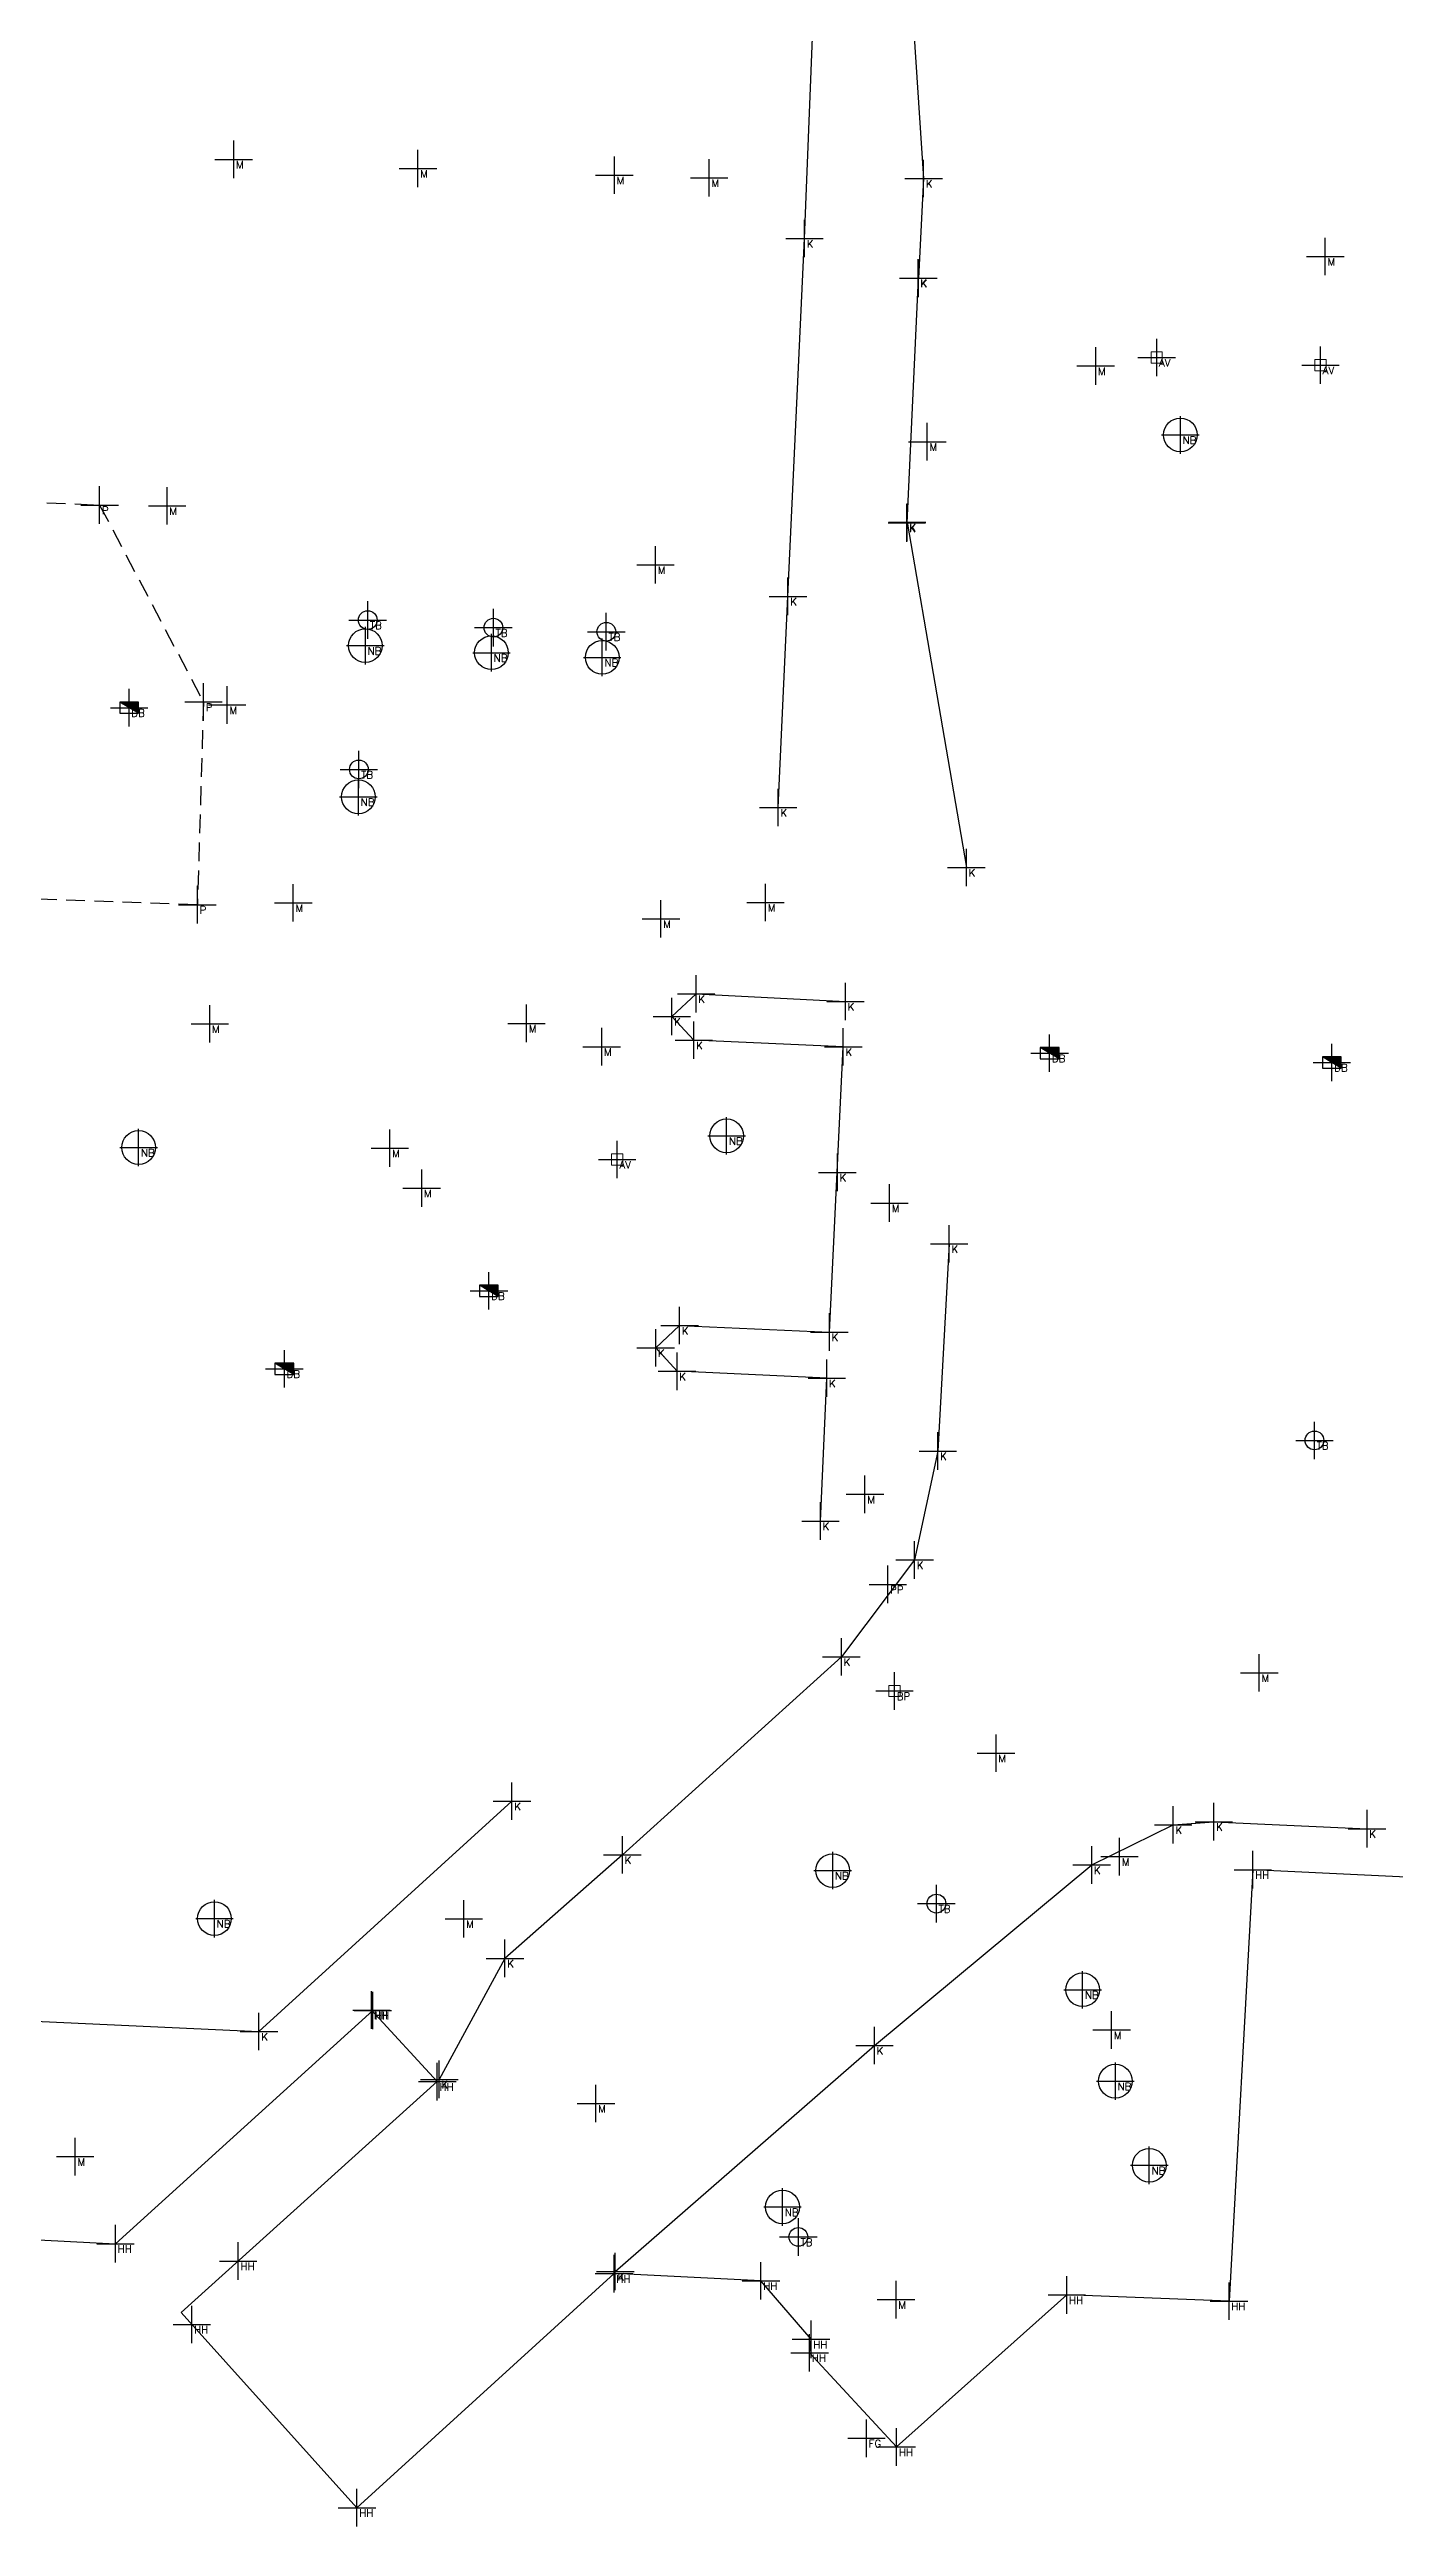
# Model space of a CAD drawing. Header units: metres. Extents: x 113488 to 113987, y 6281306 to 6282136.
# Drawn here: x 113755.2 to 113791.1, y 6281804.1 to 6281870.1 of the extents above; entities that cross this region are included whole.
import ezdxf
from ezdxf.enums import TextEntityAlignment as Align

# ---------------------------------------------------------------- set-up
doc = ezdxf.new("R2010")
doc.units = ezdxf.units.M
doc.header["$PDMODE"] = 2
doc.header["$PDSIZE"] = 0.5
doc.linetypes.add('DASHED', pattern=[0.75, 0.5, -0.25])
doc.linetypes.add('HIDDEN2', pattern=[0.1875, 0.125, -0.0625])
for name, color, linetype in [('M-0CODE', 7, 'Continuous'), ('M-1MATPKT', 7, 'Continuous'), ('M-2VA', 7, 'Continuous'), ('M-3YTOR', 7, 'Continuous'), ('M-7HUS', 7, 'Continuous'), ('M-BEF-BRUNNAR-INMÄTT', 7, 'Continuous'), ('M-BEF-BYGGNAD-INMÄTT', 7, 'Continuous'), ('M-BEF-VA-V', 4, 'HIDDEN2'), ('M-BEF-VA-V-INMÄTT', 7, 'Continuous'), ('M-BEF-VÄGKANT', 6, 'DASHED'), ('M-BEF-VÄGKANTSTÖD', 1, 'Continuous'), ('M-BRUNNAR', 3, 'Continuous'), ('M-BRUNNSLOCK', 1, 'Continuous'), ('pntdesc', 1, 'Continuous')]:
    doc.layers.add(name, color=color, linetype=linetype)
doc.styles.get("Standard").update_dxf_attribs({"font": 'simplex8.shx'})

# ---------------------------------------------------------------- blocks, each defined once
blk = doc.blocks.new('meas')
at = {"color": 0}
blk.add_point((0, 0), dxfattribs=at)
at = {"layer": 'pntdesc'}
blk.add_attdef('PNTDESC', text='', height=1, dxfattribs=at).set_placement((0.3, -0.21), align=Align.TOP_LEFT)
blk = doc.blocks.new('BEF-DB')
blk.add_hatch(color=256).paths.add_polyline_path([(-0.25, 0.15), (0.25, -0.15), (0.25, 0.15)])
blk.add_line((0.25, -0.15), (-0.25, 0.15))
at = {"flags": 128}
blk.add_lwpolyline([(-0.25, 0.15), (-0.25, -0.15), (0.25, -0.15), (0.25, 0.15)], close=True, dxfattribs=at)
blk = doc.blocks.new('TB')
at = {"layer": 'M-BRUNNAR', "ltscale": 0.1}
blk.add_circle((0, 0), 0.25, dxfattribs=at)
at = {"layer": 'M-BRUNNSLOCK', "ltscale": 0.1}
blk.add_circle((0, 0), 0.25, dxfattribs=at)
blk = doc.blocks.new('AV')
at = {"layer": 'M-BEF-VA-V', "linetype": 'Continuous', "lineweight": 0, "flags": 128}
blk.add_lwpolyline([(-0.15, 0.15), (-0.15, -0.15), (0.15, -0.15), (0.15, 0.15)], close=True, dxfattribs=at)
blk = doc.blocks.new('NB')
at = {"layer": 'M-BRUNNAR', "ltscale": 0.1}
blk.add_circle((0, 0), 0.45, dxfattribs=at)

msp = doc.modelspace()

# ---------------------------------------------------------------- linework, layer by layer
at = {"layer": 'M-BEF-BYGGNAD-INMÄTT'}
for points in [[(113866.773, 6281817.771, 6.876), (113787.279, 6281821.574, 7.444), (113786.643, 6281810.069, 7.51), (113782.316, 6281810.233, 7.477), (113777.777, 6281806.18, 7.553), (113775.456, 6281808.691, 7.559), (113775.494, 6281809.05, 7.558), (113774.159, 6281810.611, 7.56), (113770.24, 6281810.802, 7.488), (113763.382, 6281804.559, 7.564), (113758.69, 6281809.764, 7.561)], [(113763.804, 6281817.821, 7.531), (113756.939, 6281811.6, 7.536)], [(113758.69, 6281809.764, 7.59), (113765.524, 6281815.922, 7.532), (113763.769, 6281817.832, 7.532)], [(113743.399, 6281812.296, 7.582), (113756.939, 6281811.6, 7.536)]]:
    msp.add_polyline3d(points, dxfattribs=at)
at = {"layer": 'M-BEF-VÄGKANT'}
msp.add_polyline3d([(113739.322, 6281853.538, 7.268), (113739.564, 6281858.734, 7.215), (113744.758, 6281858.5, 7.227), (113751.361, 6281858.199, 7.219), (113756.518, 6281857.966, 7.239), (113759.288, 6281852.715, 7.307), (113759.125, 6281847.308, 7.362), (113754.495, 6281847.47, 7.359), (113747.707, 6281847.793, 7.322), (113742.171, 6281848.021, 7.296), (113739.331, 6281853.502, 7.268)], dxfattribs=at)
at = {"layer": 'M-BEF-VÄGKANTSTÖD'}
for points in [[(113774.618, 6281849.899, 7.403), (113774.879, 6281855.532, 7.369), (113775.319, 6281865.074, 7.294), (113775.679, 6281874.02, 7.217), (113775.678, 6281874.022, 7.218), (113772.92, 6281878.029, 7.223), (113774.996, 6281878.728, 7.298)], [(113776.885, 6281875.474, 7.338), (113776.891, 6281875.466, 7.334), (113778.178, 6281871.393, 7.368), (113778.496, 6281866.675, 7.381), (113778.356, 6281864.015, 7.376), (113778.349, 6281864.021, 7.384), (113778.049, 6281857.49, 7.406), (113778.06, 6281857.507, 7.411), (113779.638, 6281848.302, 7.346)], [(113775.745, 6281830.872, 7.462), (113775.914, 6281834.684, 7.468), (113771.92, 6281834.865, 7.389), (113771.35, 6281835.489, 7.38), (113771.988, 6281836.085, 7.386), (113775.983, 6281835.913, 7.461), (113776.354, 6281843.518, 7.43), (113772.369, 6281843.694, 7.412), (113771.782, 6281844.328, 7.413), (113772.428, 6281844.93, 7.416), (113776.412, 6281844.727, 7.436)], [(113779.18, 6281838.264, 7.448), (113778.878, 6281832.739, 7.452), (113778.257, 6281829.834, 7.452), (113776.302, 6281827.251, 7.449), (113770.461, 6281821.972, 7.457), (113767.33, 6281819.21, 7.495), (113765.577, 6281815.982, 7.527)], [(113748.239, 6281817.835, 7.373), (113760.768, 6281817.259, 7.406), (113767.517, 6281823.403, 7.433)], [(113770.273, 6281810.859, 7.482), (113777.185, 6281816.886, 7.386), (113782.98, 6281821.701, 7.443), (113785.154, 6281822.771, 7.321), (113786.239, 6281822.854, 7.312), (113790.325, 6281822.668, 7.268)]]:
    msp.add_polyline3d(points, dxfattribs=at)

# ---------------------------------------------------------------- block references
at = {"layer": 'M-0CODE', "color": 7}
ref = msp.add_blockref('meas', (113776.971, 6281806.41, 7.584), dxfattribs=dict(at, xscale=0.2, yscale=0.2, zscale=0.2))
ref.add_attrib('PNTDESC', 'FG', dxfattribs={"layer": 'pntdesc', "height": 0.2}).set_placement((113777.031, 6281806.368, 7.584), align=Align.TOP_LEFT)
at = {"layer": 'M-1MATPKT', "color": 20}
ref = msp.add_blockref('meas', (113777.543, 6281829.182, 7.563), dxfattribs=dict(at, xscale=0.2, yscale=0.2, zscale=0.2))
ref.add_attrib('PNTDESC', 'PP', dxfattribs={"layer": 'pntdesc', "height": 0.2}).set_placement((113777.603, 6281829.14, 7.563), align=Align.TOP_LEFT)
at = {"layer": 'M-2VA', "color": 130}
ref = msp.add_blockref('meas', (113784.714, 6281861.901, 7.223), dxfattribs=dict(at, xscale=0.2, yscale=0.2, zscale=0.2))
ref.add_attrib('PNTDESC', 'AV', dxfattribs={"layer": 'pntdesc', "height": 0.2}).set_placement((113784.774, 6281861.859, 7.223), align=Align.TOP_LEFT)
ref = msp.add_blockref('meas', (113789.081, 6281861.698, 7.116), dxfattribs=dict(at, xscale=0.2, yscale=0.2, zscale=0.2))
ref.add_attrib('PNTDESC', 'AV', dxfattribs={"layer": 'pntdesc', "height": 0.2}).set_placement((113789.141, 6281861.656, 7.116), align=Align.TOP_LEFT)
at = {"layer": 'M-2VA', "color": 20}
ref = msp.add_blockref('meas', (113785.346, 6281859.837, 7.227), dxfattribs=dict(at, xscale=0.2, yscale=0.2, zscale=0.2))
ref.add_attrib('PNTDESC', 'NB', dxfattribs={"layer": 'pntdesc', "height": 0.2}).set_placement((113785.406, 6281859.795, 7.227), align=Align.TOP_LEFT)
at = {"layer": 'M-2VA', "color": 50}
ref = msp.add_blockref('meas', (113763.669, 6281854.9, 7.348), dxfattribs=dict(at, xscale=0.2, yscale=0.2, zscale=0.2))
ref.add_attrib('PNTDESC', 'TB', dxfattribs={"layer": 'pntdesc', "height": 0.2}).set_placement((113763.729, 6281854.858, 7.348), align=Align.TOP_LEFT)
ref = msp.add_blockref('meas', (113767.021, 6281854.697, 7.35), dxfattribs=dict(at, xscale=0.2, yscale=0.2, zscale=0.2))
ref.add_attrib('PNTDESC', 'TB', dxfattribs={"layer": 'pntdesc', "height": 0.2}).set_placement((113767.081, 6281854.655, 7.35), align=Align.TOP_LEFT)
ref = msp.add_blockref('meas', (113770.033, 6281854.588, 7.374), dxfattribs=dict(at, xscale=0.2, yscale=0.2, zscale=0.2))
ref.add_attrib('PNTDESC', 'TB', dxfattribs={"layer": 'pntdesc', "height": 0.2}).set_placement((113770.093, 6281854.546, 7.374), align=Align.TOP_LEFT)
at = {"layer": 'M-2VA', "color": 20}
ref = msp.add_blockref('meas', (113763.605, 6281854.217, 7.324), dxfattribs=dict(at, xscale=0.2, yscale=0.2, zscale=0.2))
ref.add_attrib('PNTDESC', 'NB', dxfattribs={"layer": 'pntdesc', "height": 0.2}).set_placement((113763.665, 6281854.175, 7.324), align=Align.TOP_LEFT)
ref = msp.add_blockref('meas', (113766.969, 6281854.029, 7.359), dxfattribs=dict(at, xscale=0.2, yscale=0.2, zscale=0.2))
ref.add_attrib('PNTDESC', 'NB', dxfattribs={"layer": 'pntdesc', "height": 0.2}).set_placement((113767.029, 6281853.987, 7.359), align=Align.TOP_LEFT)
ref = msp.add_blockref('meas', (113769.924, 6281853.904, 7.4), dxfattribs=dict(at, xscale=0.2, yscale=0.2, zscale=0.2))
ref.add_attrib('PNTDESC', 'NB', dxfattribs={"layer": 'pntdesc', "height": 0.2}).set_placement((113769.984, 6281853.862, 7.4), align=Align.TOP_LEFT)
at = {"layer": 'M-2VA', "color": 150}
ref = msp.add_blockref('meas', (113757.304, 6281852.563, 7.164), dxfattribs=dict(at, xscale=0.2, yscale=0.2, zscale=0.2))
ref.add_attrib('PNTDESC', 'DB', dxfattribs={"layer": 'pntdesc', "height": 0.2}).set_placement((113757.364, 6281852.521, 7.164), align=Align.TOP_LEFT)
at = {"layer": 'M-2VA', "color": 50}
ref = msp.add_blockref('meas', (113763.432, 6281850.916, 7.376), dxfattribs=dict(at, xscale=0.2, yscale=0.2, zscale=0.2))
ref.add_attrib('PNTDESC', 'TB', dxfattribs={"layer": 'pntdesc', "height": 0.2}).set_placement((113763.492, 6281850.874, 7.376), align=Align.TOP_LEFT)
at = {"layer": 'M-2VA', "color": 20}
ref = msp.add_blockref('meas', (113763.42, 6281850.186, 7.358), dxfattribs=dict(at, xscale=0.2, yscale=0.2, zscale=0.2))
ref.add_attrib('PNTDESC', 'NB', dxfattribs={"layer": 'pntdesc', "height": 0.2}).set_placement((113763.48, 6281850.144, 7.358), align=Align.TOP_LEFT)
at = {"layer": 'M-2VA', "color": 150}
ref = msp.add_blockref('meas', (113781.858, 6281843.348, 7.36), dxfattribs=dict(at, xscale=0.2, yscale=0.2, zscale=0.2))
ref.add_attrib('PNTDESC', 'DB', dxfattribs={"layer": 'pntdesc', "height": 0.2}).set_placement((113781.918, 6281843.306, 7.36), align=Align.TOP_LEFT)
ref = msp.add_blockref('meas', (113789.388, 6281843.101, 7.37), dxfattribs=dict(at, xscale=0.2, yscale=0.2, zscale=0.2))
ref.add_attrib('PNTDESC', 'DB', dxfattribs={"layer": 'pntdesc', "height": 0.2}).set_placement((113789.448, 6281843.059, 7.37), align=Align.TOP_LEFT)
at = {"layer": 'M-2VA', "color": 20}
ref = msp.add_blockref('meas', (113757.558, 6281840.833, 7.402), dxfattribs=dict(at, xscale=0.2, yscale=0.2, zscale=0.2))
ref.add_attrib('PNTDESC', 'NB', dxfattribs={"layer": 'pntdesc', "height": 0.2}).set_placement((113757.618, 6281840.791, 7.402), align=Align.TOP_LEFT)
ref = msp.add_blockref('meas', (113773.243, 6281841.145, 7.408), dxfattribs=dict(at, xscale=0.2, yscale=0.2, zscale=0.2))
ref.add_attrib('PNTDESC', 'NB', dxfattribs={"layer": 'pntdesc', "height": 0.2}).set_placement((113773.303, 6281841.103, 7.408), align=Align.TOP_LEFT)
at = {"layer": 'M-2VA', "color": 130}
ref = msp.add_blockref('meas', (113770.322, 6281840.514, 7.383), dxfattribs=dict(at, xscale=0.2, yscale=0.2, zscale=0.2))
ref.add_attrib('PNTDESC', 'AV', dxfattribs={"layer": 'pntdesc', "height": 0.2}).set_placement((113770.382, 6281840.472, 7.383), align=Align.TOP_LEFT)
at = {"layer": 'M-2VA', "color": 150}
ref = msp.add_blockref('meas', (113766.902, 6281837.013, 7.296), dxfattribs=dict(at, xscale=0.2, yscale=0.2, zscale=0.2))
ref.add_attrib('PNTDESC', 'DB', dxfattribs={"layer": 'pntdesc', "height": 0.2}).set_placement((113766.962, 6281836.971, 7.296), align=Align.TOP_LEFT)
ref = msp.add_blockref('meas', (113761.445, 6281834.933, 7.366), dxfattribs=dict(at, xscale=0.2, yscale=0.2, zscale=0.2))
ref.add_attrib('PNTDESC', 'DB', dxfattribs={"layer": 'pntdesc', "height": 0.2}).set_placement((113761.505, 6281834.891, 7.366), align=Align.TOP_LEFT)
at = {"layer": 'M-2VA', "color": 50}
ref = msp.add_blockref('meas', (113788.922, 6281833.022, 7.374), dxfattribs=dict(at, xscale=0.2, yscale=0.2, zscale=0.2))
ref.add_attrib('PNTDESC', 'TB', dxfattribs={"layer": 'pntdesc', "height": 0.2}).set_placement((113788.982, 6281832.98, 7.374), align=Align.TOP_LEFT)
at = {"layer": 'M-2VA', "color": 210}
ref = msp.add_blockref('meas', (113777.72, 6281826.34, 7.429), dxfattribs=dict(at, xscale=0.2, yscale=0.2, zscale=0.2))
ref.add_attrib('PNTDESC', 'BP', dxfattribs={"layer": 'pntdesc', "height": 0.2}).set_placement((113777.78, 6281826.298, 7.429), align=Align.TOP_LEFT)
at = {"layer": 'M-2VA', "color": 20}
ref = msp.add_blockref('meas', (113776.071, 6281821.551, 7.38), dxfattribs=dict(at, xscale=0.2, yscale=0.2, zscale=0.2))
ref.add_attrib('PNTDESC', 'NB', dxfattribs={"layer": 'pntdesc', "height": 0.2}).set_placement((113776.131, 6281821.509, 7.38), align=Align.TOP_LEFT)
ref = msp.add_blockref('meas', (113759.58, 6281820.27, 7.385), dxfattribs=dict(at, xscale=0.2, yscale=0.2, zscale=0.2))
ref.add_attrib('PNTDESC', 'NB', dxfattribs={"layer": 'pntdesc', "height": 0.2}).set_placement((113759.64, 6281820.228, 7.385), align=Align.TOP_LEFT)
at = {"layer": 'M-2VA', "color": 50}
ref = msp.add_blockref('meas', (113778.838, 6281820.669, 7.351), dxfattribs=dict(at, xscale=0.2, yscale=0.2, zscale=0.2))
ref.add_attrib('PNTDESC', 'TB', dxfattribs={"layer": 'pntdesc', "height": 0.2}).set_placement((113778.898, 6281820.627, 7.351), align=Align.TOP_LEFT)
at = {"layer": 'M-2VA', "color": 20}
ref = msp.add_blockref('meas', (113782.739, 6281818.372, 7.411), dxfattribs=dict(at, xscale=0.2, yscale=0.2, zscale=0.2))
ref.add_attrib('PNTDESC', 'NB', dxfattribs={"layer": 'pntdesc', "height": 0.2}).set_placement((113782.799, 6281818.33, 7.411), align=Align.TOP_LEFT)
ref = msp.add_blockref('meas', (113783.612, 6281815.934, 7.374), dxfattribs=dict(at, xscale=0.2, yscale=0.2, zscale=0.2))
ref.add_attrib('PNTDESC', 'NB', dxfattribs={"layer": 'pntdesc', "height": 0.2}).set_placement((113783.672, 6281815.892, 7.374), align=Align.TOP_LEFT)
ref = msp.add_blockref('meas', (113784.517, 6281813.691, 7.383), dxfattribs=dict(at, xscale=0.2, yscale=0.2, zscale=0.2))
ref.add_attrib('PNTDESC', 'NB', dxfattribs={"layer": 'pntdesc', "height": 0.2}).set_placement((113784.577, 6281813.649, 7.383), align=Align.TOP_LEFT)
ref = msp.add_blockref('meas', (113774.732, 6281812.579, 7.515), dxfattribs=dict(at, xscale=0.2, yscale=0.2, zscale=0.2))
ref.add_attrib('PNTDESC', 'NB', dxfattribs={"layer": 'pntdesc', "height": 0.2}).set_placement((113774.792, 6281812.537, 7.515), align=Align.TOP_LEFT)
at = {"layer": 'M-2VA', "color": 50}
ref = msp.add_blockref('meas', (113775.155, 6281811.78, 7.532), dxfattribs=dict(at, xscale=0.2, yscale=0.2, zscale=0.2))
ref.add_attrib('PNTDESC', 'TB', dxfattribs={"layer": 'pntdesc', "height": 0.2}).set_placement((113775.215, 6281811.738, 7.532), align=Align.TOP_LEFT)
at = {"layer": 'M-3YTOR', "color": 90}
ref = msp.add_blockref('meas', (113760.093, 6281867.186, 6.951), dxfattribs=dict(at, xscale=0.2, yscale=0.2, zscale=0.2))
ref.add_attrib('PNTDESC', 'M', dxfattribs={"layer": 'pntdesc', "height": 0.2}).set_placement((113760.153, 6281867.144, 6.951), align=Align.TOP_LEFT)
ref = msp.add_blockref('meas', (113765.008, 6281866.942, 7.08), dxfattribs=dict(at, xscale=0.2, yscale=0.2, zscale=0.2))
ref.add_attrib('PNTDESC', 'M', dxfattribs={"layer": 'pntdesc', "height": 0.2}).set_placement((113765.068, 6281866.9, 7.08), align=Align.TOP_LEFT)
ref = msp.add_blockref('meas', (113770.248, 6281866.765, 7.173), dxfattribs=dict(at, xscale=0.2, yscale=0.2, zscale=0.2))
ref.add_attrib('PNTDESC', 'M', dxfattribs={"layer": 'pntdesc', "height": 0.2}).set_placement((113770.308, 6281866.723, 7.173), align=Align.TOP_LEFT)
ref = msp.add_blockref('meas', (113772.777, 6281866.694, 7.221), dxfattribs=dict(at, xscale=0.2, yscale=0.2, zscale=0.2))
ref.add_attrib('PNTDESC', 'M', dxfattribs={"layer": 'pntdesc', "height": 0.2}).set_placement((113772.837, 6281866.652, 7.221), align=Align.TOP_LEFT)
at = {"layer": 'M-3YTOR', "color": 130}
ref = msp.add_blockref('meas', (113778.496, 6281866.675, 7.381), dxfattribs=dict(at, xscale=0.2, yscale=0.2, zscale=0.2))
ref.add_attrib('PNTDESC', 'K', dxfattribs={"layer": 'pntdesc', "height": 0.2}).set_placement((113778.556, 6281866.633, 7.381), align=Align.TOP_LEFT)
ref = msp.add_blockref('meas', (113775.319, 6281865.074, 7.294), dxfattribs=dict(at, xscale=0.2, yscale=0.2, zscale=0.2))
ref.add_attrib('PNTDESC', 'K', dxfattribs={"layer": 'pntdesc', "height": 0.2}).set_placement((113775.379, 6281865.032, 7.294), align=Align.TOP_LEFT)
at = {"layer": 'M-3YTOR', "color": 90}
ref = msp.add_blockref('meas', (113789.211, 6281864.593, 7.203), dxfattribs=dict(at, xscale=0.2, yscale=0.2, zscale=0.2))
ref.add_attrib('PNTDESC', 'M', dxfattribs={"layer": 'pntdesc', "height": 0.2}).set_placement((113789.271, 6281864.551, 7.203), align=Align.TOP_LEFT)
at = {"layer": 'M-3YTOR', "color": 130}
ref = msp.add_blockref('meas', (113778.349, 6281864.021, 7.384), dxfattribs=dict(at, xscale=0.2, yscale=0.2, zscale=0.2))
ref.add_attrib('PNTDESC', 'K', dxfattribs={"layer": 'pntdesc', "height": 0.2}).set_placement((113778.409, 6281863.979, 7.384), align=Align.TOP_LEFT)
ref = msp.add_blockref('meas', (113778.356, 6281864.015, 7.376), dxfattribs=dict(at, xscale=0.2, yscale=0.2, zscale=0.2))
ref.add_attrib('PNTDESC', 'K', dxfattribs={"layer": 'pntdesc', "height": 0.2}).set_placement((113778.416, 6281863.973, 7.376), align=Align.TOP_LEFT)
at = {"layer": 'M-3YTOR', "color": 90}
ref = msp.add_blockref('meas', (113783.088, 6281861.675, 7.276), dxfattribs=dict(at, xscale=0.2, yscale=0.2, zscale=0.2))
ref.add_attrib('PNTDESC', 'M', dxfattribs={"layer": 'pntdesc', "height": 0.2}).set_placement((113783.148, 6281861.633, 7.276), align=Align.TOP_LEFT)
ref = msp.add_blockref('meas', (113778.595, 6281859.656, 7.384), dxfattribs=dict(at, xscale=0.2, yscale=0.2, zscale=0.2))
ref.add_attrib('PNTDESC', 'M', dxfattribs={"layer": 'pntdesc', "height": 0.2}).set_placement((113778.655, 6281859.614, 7.384), align=Align.TOP_LEFT)
at = {"layer": 'M-3YTOR', "color": 164}
ref = msp.add_blockref('meas', (113756.518, 6281857.966, 7.239), dxfattribs=dict(at, xscale=0.2, yscale=0.2, zscale=0.2))
ref.add_attrib('PNTDESC', 'P', dxfattribs={"layer": 'pntdesc', "height": 0.2}).set_placement((113756.578, 6281857.924, 7.239), align=Align.TOP_LEFT)
at = {"layer": 'M-3YTOR', "color": 90}
ref = msp.add_blockref('meas', (113758.317, 6281857.944, 7.239), dxfattribs=dict(at, xscale=0.2, yscale=0.2, zscale=0.2))
ref.add_attrib('PNTDESC', 'M', dxfattribs={"layer": 'pntdesc', "height": 0.2}).set_placement((113758.377, 6281857.902, 7.239), align=Align.TOP_LEFT)
at = {"layer": 'M-3YTOR', "color": 130}
ref = msp.add_blockref('meas', (113778.049, 6281857.49, 7.406), dxfattribs=dict(at, xscale=0.2, yscale=0.2, zscale=0.2))
ref.add_attrib('PNTDESC', 'K', dxfattribs={"layer": 'pntdesc', "height": 0.2}).set_placement((113778.109, 6281857.448, 7.406), align=Align.TOP_LEFT)
ref = msp.add_blockref('meas', (113778.06, 6281857.507, 7.411), dxfattribs=dict(at, xscale=0.2, yscale=0.2, zscale=0.2))
ref.add_attrib('PNTDESC', 'K', dxfattribs={"layer": 'pntdesc', "height": 0.2}).set_placement((113778.12, 6281857.465, 7.411), align=Align.TOP_LEFT)
at = {"layer": 'M-3YTOR', "color": 90}
ref = msp.add_blockref('meas', (113771.346, 6281856.372, 7.339), dxfattribs=dict(at, xscale=0.2, yscale=0.2, zscale=0.2))
ref.add_attrib('PNTDESC', 'M', dxfattribs={"layer": 'pntdesc', "height": 0.2}).set_placement((113771.406, 6281856.33, 7.339), align=Align.TOP_LEFT)
at = {"layer": 'M-3YTOR', "color": 130}
ref = msp.add_blockref('meas', (113774.879, 6281855.532, 7.369), dxfattribs=dict(at, xscale=0.2, yscale=0.2, zscale=0.2))
ref.add_attrib('PNTDESC', 'K', dxfattribs={"layer": 'pntdesc', "height": 0.2}).set_placement((113774.939, 6281855.49, 7.369), align=Align.TOP_LEFT)
at = {"layer": 'M-3YTOR', "color": 164}
ref = msp.add_blockref('meas', (113759.288, 6281852.715, 7.307), dxfattribs=dict(at, xscale=0.2, yscale=0.2, zscale=0.2))
ref.add_attrib('PNTDESC', 'P', dxfattribs={"layer": 'pntdesc', "height": 0.2}).set_placement((113759.348, 6281852.673, 7.307), align=Align.TOP_LEFT)
at = {"layer": 'M-3YTOR', "color": 90}
ref = msp.add_blockref('meas', (113759.92, 6281852.635, 7.321), dxfattribs=dict(at, xscale=0.2, yscale=0.2, zscale=0.2))
ref.add_attrib('PNTDESC', 'M', dxfattribs={"layer": 'pntdesc', "height": 0.2}).set_placement((113759.98, 6281852.593, 7.321), align=Align.TOP_LEFT)
at = {"layer": 'M-3YTOR', "color": 130}
ref = msp.add_blockref('meas', (113774.618, 6281849.899, 7.403), dxfattribs=dict(at, xscale=0.2, yscale=0.2, zscale=0.2))
ref.add_attrib('PNTDESC', 'K', dxfattribs={"layer": 'pntdesc', "height": 0.2}).set_placement((113774.678, 6281849.857, 7.403), align=Align.TOP_LEFT)
ref = msp.add_blockref('meas', (113779.638, 6281848.302, 7.346), dxfattribs=dict(at, xscale=0.2, yscale=0.2, zscale=0.2))
ref.add_attrib('PNTDESC', 'K', dxfattribs={"layer": 'pntdesc', "height": 0.2}).set_placement((113779.698, 6281848.26, 7.346), align=Align.TOP_LEFT)
at = {"layer": 'M-3YTOR', "color": 164}
ref = msp.add_blockref('meas', (113759.125, 6281847.308, 7.362), dxfattribs=dict(at, xscale=0.2, yscale=0.2, zscale=0.2))
ref.add_attrib('PNTDESC', 'P', dxfattribs={"layer": 'pntdesc', "height": 0.2}).set_placement((113759.185, 6281847.266, 7.362), align=Align.TOP_LEFT)
at = {"layer": 'M-3YTOR', "color": 90}
ref = msp.add_blockref('meas', (113761.684, 6281847.357, 7.402), dxfattribs=dict(at, xscale=0.2, yscale=0.2, zscale=0.2))
ref.add_attrib('PNTDESC', 'M', dxfattribs={"layer": 'pntdesc', "height": 0.2}).set_placement((113761.744, 6281847.315, 7.402), align=Align.TOP_LEFT)
ref = msp.add_blockref('meas', (113774.28, 6281847.368, 7.388), dxfattribs=dict(at, xscale=0.2, yscale=0.2, zscale=0.2))
ref.add_attrib('PNTDESC', 'M', dxfattribs={"layer": 'pntdesc', "height": 0.2}).set_placement((113774.34, 6281847.326, 7.388), align=Align.TOP_LEFT)
ref = msp.add_blockref('meas', (113771.49, 6281846.93, 7.386), dxfattribs=dict(at, xscale=0.2, yscale=0.2, zscale=0.2))
ref.add_attrib('PNTDESC', 'M', dxfattribs={"layer": 'pntdesc', "height": 0.2}).set_placement((113771.55, 6281846.888, 7.386), align=Align.TOP_LEFT)
at = {"layer": 'M-3YTOR', "color": 130}
ref = msp.add_blockref('meas', (113772.428, 6281844.93, 7.416), dxfattribs=dict(at, xscale=0.2, yscale=0.2, zscale=0.2))
ref.add_attrib('PNTDESC', 'K', dxfattribs={"layer": 'pntdesc', "height": 0.2}).set_placement((113772.488, 6281844.888, 7.416), align=Align.TOP_LEFT)
ref = msp.add_blockref('meas', (113776.412, 6281844.727, 7.436), dxfattribs=dict(at, xscale=0.2, yscale=0.2, zscale=0.2))
ref.add_attrib('PNTDESC', 'K', dxfattribs={"layer": 'pntdesc', "height": 0.2}).set_placement((113776.472, 6281844.685, 7.436), align=Align.TOP_LEFT)
at = {"layer": 'M-3YTOR', "color": 90}
ref = msp.add_blockref('meas', (113759.456, 6281844.131, 7.362), dxfattribs=dict(at, xscale=0.2, yscale=0.2, zscale=0.2))
ref.add_attrib('PNTDESC', 'M', dxfattribs={"layer": 'pntdesc', "height": 0.2}).set_placement((113759.516, 6281844.089, 7.362), align=Align.TOP_LEFT)
ref = msp.add_blockref('meas', (113767.905, 6281844.144, 7.378), dxfattribs=dict(at, xscale=0.2, yscale=0.2, zscale=0.2))
ref.add_attrib('PNTDESC', 'M', dxfattribs={"layer": 'pntdesc', "height": 0.2}).set_placement((113767.965, 6281844.102, 7.378), align=Align.TOP_LEFT)
at = {"layer": 'M-3YTOR', "color": 130}
ref = msp.add_blockref('meas', (113771.782, 6281844.328, 7.413), dxfattribs=dict(at, xscale=0.2, yscale=0.2, zscale=0.2))
ref.add_attrib('PNTDESC', 'K', dxfattribs={"layer": 'pntdesc', "height": 0.2}).set_placement((113771.842, 6281844.286, 7.413), align=Align.TOP_LEFT)
at = {"layer": 'M-3YTOR', "color": 90}
ref = msp.add_blockref('meas', (113769.911, 6281843.522, 7.37), dxfattribs=dict(at, xscale=0.2, yscale=0.2, zscale=0.2))
ref.add_attrib('PNTDESC', 'M', dxfattribs={"layer": 'pntdesc', "height": 0.2}).set_placement((113769.971, 6281843.48, 7.37), align=Align.TOP_LEFT)
at = {"layer": 'M-3YTOR', "color": 130}
ref = msp.add_blockref('meas', (113772.369, 6281843.694, 7.412), dxfattribs=dict(at, xscale=0.2, yscale=0.2, zscale=0.2))
ref.add_attrib('PNTDESC', 'K', dxfattribs={"layer": 'pntdesc', "height": 0.2}).set_placement((113772.429, 6281843.652, 7.412), align=Align.TOP_LEFT)
ref = msp.add_blockref('meas', (113776.354, 6281843.518, 7.43), dxfattribs=dict(at, xscale=0.2, yscale=0.2, zscale=0.2))
ref.add_attrib('PNTDESC', 'K', dxfattribs={"layer": 'pntdesc', "height": 0.2}).set_placement((113776.414, 6281843.476, 7.43), align=Align.TOP_LEFT)
at = {"layer": 'M-3YTOR', "color": 90}
ref = msp.add_blockref('meas', (113764.258, 6281840.815, 7.362), dxfattribs=dict(at, xscale=0.2, yscale=0.2, zscale=0.2))
ref.add_attrib('PNTDESC', 'M', dxfattribs={"layer": 'pntdesc', "height": 0.2}).set_placement((113764.318, 6281840.773, 7.362), align=Align.TOP_LEFT)
at = {"layer": 'M-3YTOR', "color": 130}
ref = msp.add_blockref('meas', (113776.197, 6281840.171, 7.45), dxfattribs=dict(at, xscale=0.2, yscale=0.2, zscale=0.2))
ref.add_attrib('PNTDESC', 'K', dxfattribs={"layer": 'pntdesc', "height": 0.2}).set_placement((113776.257, 6281840.129, 7.45), align=Align.TOP_LEFT)
at = {"layer": 'M-3YTOR', "color": 90}
ref = msp.add_blockref('meas', (113765.108, 6281839.749, 7.349), dxfattribs=dict(at, xscale=0.2, yscale=0.2, zscale=0.2))
ref.add_attrib('PNTDESC', 'M', dxfattribs={"layer": 'pntdesc', "height": 0.2}).set_placement((113765.168, 6281839.707, 7.349), align=Align.TOP_LEFT)
ref = msp.add_blockref('meas', (113777.588, 6281839.352, 7.562), dxfattribs=dict(at, xscale=0.2, yscale=0.2, zscale=0.2))
ref.add_attrib('PNTDESC', 'M', dxfattribs={"layer": 'pntdesc', "height": 0.2}).set_placement((113777.648, 6281839.31, 7.562), align=Align.TOP_LEFT)
at = {"layer": 'M-3YTOR', "color": 130}
ref = msp.add_blockref('meas', (113779.18, 6281838.264, 7.448), dxfattribs=dict(at, xscale=0.2, yscale=0.2, zscale=0.2))
ref.add_attrib('PNTDESC', 'K', dxfattribs={"layer": 'pntdesc', "height": 0.2}).set_placement((113779.24, 6281838.222, 7.448), align=Align.TOP_LEFT)
ref = msp.add_blockref('meas', (113771.988, 6281836.085, 7.386), dxfattribs=dict(at, xscale=0.2, yscale=0.2, zscale=0.2))
ref.add_attrib('PNTDESC', 'K', dxfattribs={"layer": 'pntdesc', "height": 0.2}).set_placement((113772.048, 6281836.043, 7.386), align=Align.TOP_LEFT)
ref = msp.add_blockref('meas', (113771.35, 6281835.489, 7.38), dxfattribs=dict(at, xscale=0.2, yscale=0.2, zscale=0.2))
ref.add_attrib('PNTDESC', 'K', dxfattribs={"layer": 'pntdesc', "height": 0.2}).set_placement((113771.41, 6281835.447, 7.38), align=Align.TOP_LEFT)
ref = msp.add_blockref('meas', (113775.983, 6281835.913, 7.461), dxfattribs=dict(at, xscale=0.2, yscale=0.2, zscale=0.2))
ref.add_attrib('PNTDESC', 'K', dxfattribs={"layer": 'pntdesc', "height": 0.2}).set_placement((113776.043, 6281835.871, 7.461), align=Align.TOP_LEFT)
ref = msp.add_blockref('meas', (113771.92, 6281834.865, 7.389), dxfattribs=dict(at, xscale=0.2, yscale=0.2, zscale=0.2))
ref.add_attrib('PNTDESC', 'K', dxfattribs={"layer": 'pntdesc', "height": 0.2}).set_placement((113771.98, 6281834.823, 7.389), align=Align.TOP_LEFT)
ref = msp.add_blockref('meas', (113775.914, 6281834.684, 7.468), dxfattribs=dict(at, xscale=0.2, yscale=0.2, zscale=0.2))
ref.add_attrib('PNTDESC', 'K', dxfattribs={"layer": 'pntdesc', "height": 0.2}).set_placement((113775.974, 6281834.642, 7.468), align=Align.TOP_LEFT)
ref = msp.add_blockref('meas', (113778.878, 6281832.739, 7.452), dxfattribs=dict(at, xscale=0.2, yscale=0.2, zscale=0.2))
ref.add_attrib('PNTDESC', 'K', dxfattribs={"layer": 'pntdesc', "height": 0.2}).set_placement((113778.938, 6281832.697, 7.452), align=Align.TOP_LEFT)
at = {"layer": 'M-3YTOR', "color": 90}
ref = msp.add_blockref('meas', (113776.933, 6281831.586, 7.573), dxfattribs=dict(at, xscale=0.2, yscale=0.2, zscale=0.2))
ref.add_attrib('PNTDESC', 'M', dxfattribs={"layer": 'pntdesc', "height": 0.2}).set_placement((113776.993, 6281831.544, 7.573), align=Align.TOP_LEFT)
at = {"layer": 'M-3YTOR', "color": 130}
ref = msp.add_blockref('meas', (113775.745, 6281830.872, 7.462), dxfattribs=dict(at, xscale=0.2, yscale=0.2, zscale=0.2))
ref.add_attrib('PNTDESC', 'K', dxfattribs={"layer": 'pntdesc', "height": 0.2}).set_placement((113775.805, 6281830.83, 7.462), align=Align.TOP_LEFT)
ref = msp.add_blockref('meas', (113778.257, 6281829.834, 7.452), dxfattribs=dict(at, xscale=0.2, yscale=0.2, zscale=0.2))
ref.add_attrib('PNTDESC', 'K', dxfattribs={"layer": 'pntdesc', "height": 0.2}).set_placement((113778.317, 6281829.792, 7.452), align=Align.TOP_LEFT)
ref = msp.add_blockref('meas', (113776.302, 6281827.251, 7.449), dxfattribs=dict(at, xscale=0.2, yscale=0.2, zscale=0.2))
ref.add_attrib('PNTDESC', 'K', dxfattribs={"layer": 'pntdesc', "height": 0.2}).set_placement((113776.362, 6281827.209, 7.449), align=Align.TOP_LEFT)
at = {"layer": 'M-3YTOR', "color": 90}
ref = msp.add_blockref('meas', (113787.45, 6281826.825, 7.325), dxfattribs=dict(at, xscale=0.2, yscale=0.2, zscale=0.2))
ref.add_attrib('PNTDESC', 'M', dxfattribs={"layer": 'pntdesc', "height": 0.2}).set_placement((113787.51, 6281826.783, 7.325), align=Align.TOP_LEFT)
ref = msp.add_blockref('meas', (113780.428, 6281824.68, 7.38), dxfattribs=dict(at, xscale=0.2, yscale=0.2, zscale=0.2))
ref.add_attrib('PNTDESC', 'M', dxfattribs={"layer": 'pntdesc', "height": 0.2}).set_placement((113780.488, 6281824.638, 7.38), align=Align.TOP_LEFT)
at = {"layer": 'M-3YTOR', "color": 130}
ref = msp.add_blockref('meas', (113767.517, 6281823.403, 7.433), dxfattribs=dict(at, xscale=0.2, yscale=0.2, zscale=0.2))
ref.add_attrib('PNTDESC', 'K', dxfattribs={"layer": 'pntdesc', "height": 0.2}).set_placement((113767.577, 6281823.361, 7.433), align=Align.TOP_LEFT)
ref = msp.add_blockref('meas', (113785.154, 6281822.771, 7.321), dxfattribs=dict(at, xscale=0.2, yscale=0.2, zscale=0.2))
ref.add_attrib('PNTDESC', 'K', dxfattribs={"layer": 'pntdesc', "height": 0.2}).set_placement((113785.214, 6281822.729, 7.321), align=Align.TOP_LEFT)
ref = msp.add_blockref('meas', (113786.239, 6281822.854, 7.312), dxfattribs=dict(at, xscale=0.2, yscale=0.2, zscale=0.2))
ref.add_attrib('PNTDESC', 'K', dxfattribs={"layer": 'pntdesc', "height": 0.2}).set_placement((113786.299, 6281822.812, 7.312), align=Align.TOP_LEFT)
ref = msp.add_blockref('meas', (113790.325, 6281822.668, 7.268), dxfattribs=dict(at, xscale=0.2, yscale=0.2, zscale=0.2))
ref.add_attrib('PNTDESC', 'K', dxfattribs={"layer": 'pntdesc', "height": 0.2}).set_placement((113790.385, 6281822.626, 7.268), align=Align.TOP_LEFT)
ref = msp.add_blockref('meas', (113770.461, 6281821.972, 7.457), dxfattribs=dict(at, xscale=0.2, yscale=0.2, zscale=0.2))
ref.add_attrib('PNTDESC', 'K', dxfattribs={"layer": 'pntdesc', "height": 0.2}).set_placement((113770.521, 6281821.93, 7.457), align=Align.TOP_LEFT)
ref = msp.add_blockref('meas', (113782.98, 6281821.701, 7.443), dxfattribs=dict(at, xscale=0.2, yscale=0.2, zscale=0.2))
ref.add_attrib('PNTDESC', 'K', dxfattribs={"layer": 'pntdesc', "height": 0.2}).set_placement((113783.04, 6281821.659, 7.443), align=Align.TOP_LEFT)
at = {"layer": 'M-3YTOR', "color": 90}
ref = msp.add_blockref('meas', (113783.724, 6281821.922, 7.452), dxfattribs=dict(at, xscale=0.2, yscale=0.2, zscale=0.2))
ref.add_attrib('PNTDESC', 'M', dxfattribs={"layer": 'pntdesc', "height": 0.2}).set_placement((113783.784, 6281821.88, 7.452), align=Align.TOP_LEFT)
ref = msp.add_blockref('meas', (113766.233, 6281820.265, 7.549), dxfattribs=dict(at, xscale=0.2, yscale=0.2, zscale=0.2))
ref.add_attrib('PNTDESC', 'M', dxfattribs={"layer": 'pntdesc', "height": 0.2}).set_placement((113766.293, 6281820.223, 7.549), align=Align.TOP_LEFT)
at = {"layer": 'M-3YTOR', "color": 130}
ref = msp.add_blockref('meas', (113767.33, 6281819.21, 7.495), dxfattribs=dict(at, xscale=0.2, yscale=0.2, zscale=0.2))
ref.add_attrib('PNTDESC', 'K', dxfattribs={"layer": 'pntdesc', "height": 0.2}).set_placement((113767.39, 6281819.168, 7.495), align=Align.TOP_LEFT)
ref = msp.add_blockref('meas', (113760.768, 6281817.259, 7.406), dxfattribs=dict(at, xscale=0.2, yscale=0.2, zscale=0.2))
ref.add_attrib('PNTDESC', 'K', dxfattribs={"layer": 'pntdesc', "height": 0.2}).set_placement((113760.828, 6281817.217, 7.406), align=Align.TOP_LEFT)
ref = msp.add_blockref('meas', (113777.185, 6281816.886, 7.386), dxfattribs=dict(at, xscale=0.2, yscale=0.2, zscale=0.2))
ref.add_attrib('PNTDESC', 'K', dxfattribs={"layer": 'pntdesc', "height": 0.2}).set_placement((113777.245, 6281816.844, 7.386), align=Align.TOP_LEFT)
at = {"layer": 'M-3YTOR', "color": 90}
ref = msp.add_blockref('meas', (113783.511, 6281817.299, 7.392), dxfattribs=dict(at, xscale=0.2, yscale=0.2, zscale=0.2))
ref.add_attrib('PNTDESC', 'M', dxfattribs={"layer": 'pntdesc', "height": 0.2}).set_placement((113783.571, 6281817.257, 7.392), align=Align.TOP_LEFT)
at = {"layer": 'M-3YTOR', "color": 130}
ref = msp.add_blockref('meas', (113765.577, 6281815.982, 7.527), dxfattribs=dict(at, xscale=0.2, yscale=0.2, zscale=0.2))
ref.add_attrib('PNTDESC', 'K', dxfattribs={"layer": 'pntdesc', "height": 0.2}).set_placement((113765.637, 6281815.94, 7.527), align=Align.TOP_LEFT)
at = {"layer": 'M-3YTOR', "color": 90}
ref = msp.add_blockref('meas', (113769.757, 6281815.337, 7.467), dxfattribs=dict(at, xscale=0.2, yscale=0.2, zscale=0.2))
ref.add_attrib('PNTDESC', 'M', dxfattribs={"layer": 'pntdesc', "height": 0.2}).set_placement((113769.817, 6281815.295, 7.467), align=Align.TOP_LEFT)
ref = msp.add_blockref('meas', (113755.867, 6281813.922, 7.548), dxfattribs=dict(at, xscale=0.2, yscale=0.2, zscale=0.2))
ref.add_attrib('PNTDESC', 'M', dxfattribs={"layer": 'pntdesc', "height": 0.2}).set_placement((113755.927, 6281813.88, 7.548), align=Align.TOP_LEFT)
at = {"layer": 'M-3YTOR', "color": 130}
ref = msp.add_blockref('meas', (113770.273, 6281810.859, 7.482), dxfattribs=dict(at, xscale=0.2, yscale=0.2, zscale=0.2))
ref.add_attrib('PNTDESC', 'K', dxfattribs={"layer": 'pntdesc', "height": 0.2}).set_placement((113770.333, 6281810.817, 7.482), align=Align.TOP_LEFT)
at = {"layer": 'M-3YTOR', "color": 90}
ref = msp.add_blockref('meas', (113777.761, 6281810.109, 7.522), dxfattribs=dict(at, xscale=0.2, yscale=0.2, zscale=0.2))
ref.add_attrib('PNTDESC', 'M', dxfattribs={"layer": 'pntdesc', "height": 0.2}).set_placement((113777.821, 6281810.067, 7.522), align=Align.TOP_LEFT)
at = {"layer": 'M-7HUS', "color": 150}
ref = msp.add_blockref('meas', (113787.279, 6281821.574, 7.444), dxfattribs=dict(at, xscale=0.2, yscale=0.2, zscale=0.2))
ref.add_attrib('PNTDESC', 'HH', dxfattribs={"layer": 'pntdesc', "height": 0.2}).set_placement((113787.339, 6281821.532, 7.444), align=Align.TOP_LEFT)
ref = msp.add_blockref('meas', (113763.769, 6281817.832, 7.532), dxfattribs=dict(at, xscale=0.2, yscale=0.2, zscale=0.2))
ref.add_attrib('PNTDESC', 'HH', dxfattribs={"layer": 'pntdesc', "height": 0.2}).set_placement((113763.829, 6281817.79, 7.532), align=Align.TOP_LEFT)
ref = msp.add_blockref('meas', (113763.804, 6281817.821, 7.531), dxfattribs=dict(at, xscale=0.2, yscale=0.2, zscale=0.2))
ref.add_attrib('PNTDESC', 'HH', dxfattribs={"layer": 'pntdesc', "height": 0.2}).set_placement((113763.864, 6281817.779, 7.531), align=Align.TOP_LEFT)
ref = msp.add_blockref('meas', (113765.524, 6281815.922, 7.532), dxfattribs=dict(at, xscale=0.2, yscale=0.2, zscale=0.2))
ref.add_attrib('PNTDESC', 'HH', dxfattribs={"layer": 'pntdesc', "height": 0.2}).set_placement((113765.584, 6281815.88, 7.532), align=Align.TOP_LEFT)
ref = msp.add_blockref('meas', (113756.939, 6281811.6, 7.536), dxfattribs=dict(at, xscale=0.2, yscale=0.2, zscale=0.2))
ref.add_attrib('PNTDESC', 'HH', dxfattribs={"layer": 'pntdesc', "height": 0.2}).set_placement((113756.999, 6281811.558, 7.536), align=Align.TOP_LEFT)
ref = msp.add_blockref('meas', (113760.215, 6281811.138, 7.577), dxfattribs=dict(at, xscale=0.2, yscale=0.2, zscale=0.2))
ref.add_attrib('PNTDESC', 'HH', dxfattribs={"layer": 'pntdesc', "height": 0.2}).set_placement((113760.275, 6281811.096, 7.577), align=Align.TOP_LEFT)
ref = msp.add_blockref('meas', (113770.24, 6281810.802, 7.488), dxfattribs=dict(at, xscale=0.2, yscale=0.2, zscale=0.2))
ref.add_attrib('PNTDESC', 'HH', dxfattribs={"layer": 'pntdesc', "height": 0.2}).set_placement((113770.3, 6281810.76, 7.488), align=Align.TOP_LEFT)
ref = msp.add_blockref('meas', (113774.159, 6281810.611, 7.56), dxfattribs=dict(at, xscale=0.2, yscale=0.2, zscale=0.2))
ref.add_attrib('PNTDESC', 'HH', dxfattribs={"layer": 'pntdesc', "height": 0.2}).set_placement((113774.219, 6281810.569, 7.56), align=Align.TOP_LEFT)
ref = msp.add_blockref('meas', (113782.316, 6281810.233, 7.477), dxfattribs=dict(at, xscale=0.2, yscale=0.2, zscale=0.2))
ref.add_attrib('PNTDESC', 'HH', dxfattribs={"layer": 'pntdesc', "height": 0.2}).set_placement((113782.376, 6281810.191, 7.477), align=Align.TOP_LEFT)
ref = msp.add_blockref('meas', (113786.643, 6281810.069, 7.51), dxfattribs=dict(at, xscale=0.2, yscale=0.2, zscale=0.2))
ref.add_attrib('PNTDESC', 'HH', dxfattribs={"layer": 'pntdesc', "height": 0.2}).set_placement((113786.703, 6281810.027, 7.51), align=Align.TOP_LEFT)
ref = msp.add_blockref('meas', (113758.976, 6281809.447, 7.561), dxfattribs=dict(at, xscale=0.2, yscale=0.2, zscale=0.2))
ref.add_attrib('PNTDESC', 'HH', dxfattribs={"layer": 'pntdesc', "height": 0.2}).set_placement((113759.036, 6281809.405, 7.561), align=Align.TOP_LEFT)
ref = msp.add_blockref('meas', (113775.494, 6281809.05, 7.558), dxfattribs=dict(at, xscale=0.2, yscale=0.2, zscale=0.2))
ref.add_attrib('PNTDESC', 'HH', dxfattribs={"layer": 'pntdesc', "height": 0.2}).set_placement((113775.554, 6281809.008, 7.558), align=Align.TOP_LEFT)
ref = msp.add_blockref('meas', (113775.456, 6281808.691, 7.559), dxfattribs=dict(at, xscale=0.2, yscale=0.2, zscale=0.2))
ref.add_attrib('PNTDESC', 'HH', dxfattribs={"layer": 'pntdesc', "height": 0.2}).set_placement((113775.516, 6281808.649, 7.559), align=Align.TOP_LEFT)
ref = msp.add_blockref('meas', (113777.777, 6281806.18, 7.553), dxfattribs=dict(at, xscale=0.2, yscale=0.2, zscale=0.2))
ref.add_attrib('PNTDESC', 'HH', dxfattribs={"layer": 'pntdesc', "height": 0.2}).set_placement((113777.837, 6281806.138, 7.553), align=Align.TOP_LEFT)
ref = msp.add_blockref('meas', (113763.382, 6281804.559, 7.564), dxfattribs=dict(at, xscale=0.2, yscale=0.2, zscale=0.2))
ref.add_attrib('PNTDESC', 'HH', dxfattribs={"layer": 'pntdesc', "height": 0.2}).set_placement((113763.442, 6281804.517, 7.564), align=Align.TOP_LEFT)
at = {"layer": 'M-BEF-BRUNNAR-INMÄTT'}
for name, p in [('NB', (113785.346, 6281859.837, 7.227)), ('TB', (113763.669, 6281854.9, 7.348)), ('TB', (113767.021, 6281854.697, 7.35)), ('NB', (113763.605, 6281854.217, 7.324)), ('NB', (113766.969, 6281854.029, 7.359)), ('NB', (113769.924, 6281853.904, 7.4)), ('TB', (113770.033, 6281854.588, 7.374)), ('BEF-DB', (113757.304, 6281852.563, 7.164)), ('TB', (113763.432, 6281850.916, 7.376)), ('NB', (113763.42, 6281850.186, 7.358)), ('BEF-DB', (113781.858, 6281843.348, 7.36)), ('BEF-DB', (113789.388, 6281843.101, 7.37)), ('NB', (113757.558, 6281840.833, 7.402)), ('NB', (113773.243, 6281841.145, 7.408)), ('BEF-DB', (113766.902, 6281837.013, 7.296)), ('BEF-DB', (113761.445, 6281834.933, 7.366)), ('TB', (113788.922, 6281833.022, 7.374)), ('NB', (113776.071, 6281821.551, 7.38)), ('NB', (113759.58, 6281820.27, 7.385)), ('TB', (113778.838, 6281820.669, 7.351)), ('NB', (113782.739, 6281818.372, 7.411)), ('NB', (113783.612, 6281815.934, 7.374)), ('NB', (113784.517, 6281813.691, 7.383)), ('NB', (113774.732, 6281812.579, 7.515)), ('TB', (113775.155, 6281811.78, 7.532))]:
    msp.add_blockref(name, p, dxfattribs=at)
at = {"layer": 'M-BEF-VA-V-INMÄTT'}
for p in [(113784.714, 6281861.901, 7.223), (113789.081, 6281861.698, 7.116), (113770.322, 6281840.514, 7.383), (113777.72, 6281826.34, 7.429)]:
    msp.add_blockref('AV', p, dxfattribs=at)

doc.saveas('drawing.dxf')
